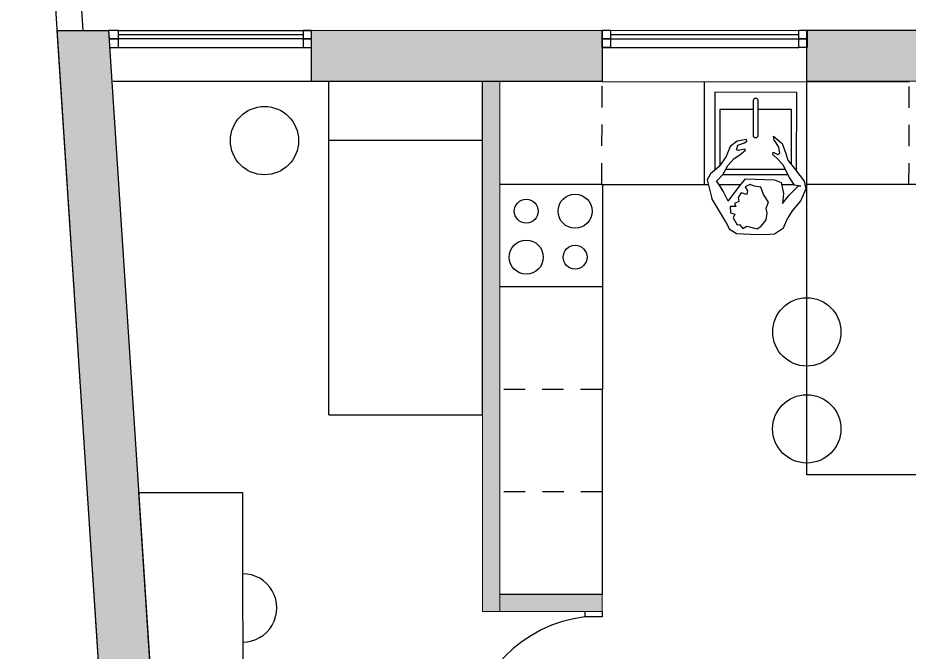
# Model space of a CAD drawing. Header units: metres. Extents: x 15.2 to 25.3, y 17.1 to 38.2.
# Drawn here: x 15.24 to 20.47, y 31.02 to 34.73 of the extents above; entities that cross this region are included whole.
import ezdxf

# ---------------------------------------------------------------- set-up
doc = ezdxf.new("R2010")
doc.units = ezdxf.units.M
doc.linetypes.add('RAYITAS2', pattern=[0.1875, 0.125, -0.0625])
for name, color, linetype in [('01Mobiliario', 1, 'Continuous'), ('01Proyectado 1', 5, 'RAYITAS2'), ('01Seccionado albañilería', 7, 'Continuous'), ('01Seccionado carpintería', 2, 'Continuous'), ('01Trama solido', 254, 'Continuous'), ('01Visto', 4, 'Continuous')]:
    doc.layers.add(name, color=color, linetype=linetype)
doc.layers.add('01Personas', color=7, linetype='Continuous', lineweight=25, true_color=0x92bcc9)
doc.layers.add('01Seccionado albanileria', color=7, linetype='Continuous', lineweight=0)

# ---------------------------------------------------------------- blocks, each defined once
blk = doc.blocks.new('A$C34ec3f3f')
at = {"layer": '01Mobiliario'}
for points in [[(-0.5993, -0.1496), (-0.5993, -0.0776)], [(-0.5203, -0.0625), (-0.0599, -0.0625), (-0.0599, -0.5425), (-0.5159, -0.5425)], [(-0.4833, -0.0925), (-0.1599, -0.0925), (-0.1599, -0.2875)], [(-0.5399, -0.494), (-0.5399, -0.1132)], [(-0.5099, -0.4775), (-0.5099, -0.1286)], [(-0.5993, -0.337), (-0.5993, -0.3346)], [(-0.5993, -0.3346), (-0.5993, -0.337)], [(-0.1599, -0.3175), (-0.1599, -0.5125), (-0.4879, -0.5125)], [(-0.5993, -0.518), (-0.5993, -0.3891)]]:
    blk.add_lwpolyline(points, dxfattribs=at)
blk.add_lwpolyline([(-0.3099, -0.2875), (-0.1099, -0.2875, -1), (-0.1099, -0.3175), (-0.3099, -0.3175, -1)], format="xyb", close=True, dxfattribs=at)
at = {"layer": '01Personas'}
for p, q in [((-0.6935, -0.0375), (-0.7529, -0.0881)), ((-0.6253, -0.009), (-0.6935, -0.0375)), ((-0.5794, -0.0177), (-0.6253, -0.009)), ((-0.6201, -0.0653), (-0.6077, -0.0514)), ((-0.6085, -0.0382), (-0.6025, -0.0756)), ((-0.6077, -0.0514), (-0.6085, -0.0382)), ((-0.5123, -0.0685), (-0.5794, -0.0177)), ((-0.7529, -0.0881), (-0.7948, -0.1132)), ((-0.6612, -0.1055), (-0.6201, -0.0653)), ((-0.6025, -0.0756), (-0.5575, -0.1033)), ((-0.5575, -0.1033), (-0.5243, -0.1221)), ((-0.4568, -0.1144), (-0.5123, -0.0685)), ((-0.8885, -0.1922), (-0.8519, -0.1391)), ((-0.8519, -0.1391), (-0.7948, -0.1132)), ((-0.7108, -0.1456), (-0.6612, -0.1055)), ((-0.6517, -0.1389), (-0.7108, -0.1456)), ((-0.5868, -0.1521), (-0.6517, -0.1389)), ((-0.5712, -0.1928), (-0.5868, -0.1521)), ((-0.5243, -0.1221), (-0.4875, -0.1389)), ((-0.4875, -0.1389), (-0.4535, -0.1709)), ((-0.4184, -0.1254), (-0.4568, -0.1144)), ((-0.3586, -0.1465), (-0.4184, -0.1254)), ((-0.316, -0.1988), (-0.3586, -0.1465)), ((-0.8911, -0.2452), (-0.8885, -0.1922)), ((-0.5652, -0.3623), (-0.5712, -0.1928)), ((-0.4535, -0.1709), (-0.4234, -0.2012)), ((-0.4234, -0.2012), (-0.4103, -0.2005)), ((-0.4232, -0.1729), (-0.4163, -0.1612)), ((-0.4103, -0.2005), (-0.4232, -0.1729)), ((-0.4163, -0.1612), (-0.3801, -0.1666)), ((-0.3801, -0.1666), (-0.3488, -0.1856)), ((-0.3488, -0.1856), (-0.3389, -0.1945)), ((-0.3389, -0.1945), (-0.316, -0.1988)), ((-0.8898, -0.332), (-0.8911, -0.2452)), ((-0.8424, -0.2707), (-0.8064, -0.2403)), ((-0.8064, -0.2403), (-0.7671, -0.2343)), ((-0.7671, -0.2343), (-0.7384, -0.2402)), ((-0.7384, -0.2402), (-0.7033, -0.2268)), ((-0.7033, -0.2268), (-0.6582, -0.2563)), ((-0.6582, -0.2563), (-0.6157, -0.2727)), ((-0.858, -0.2943), (-0.8424, -0.2707)), ((-0.8484, -0.3296), (-0.858, -0.2943)), ((-0.6157, -0.2727), (-0.6099, -0.3083)), ((-0.6099, -0.3083), (-0.5988, -0.336)), ((-0.8869, -0.4149), (-0.8898, -0.332)), ((-0.857, -0.3773), (-0.8433, -0.3539)), ((-0.8433, -0.3539), (-0.8484, -0.3296)), ((-0.6358, -0.3494), (-0.6582, -0.3545)), ((-0.6582, -0.3545), (-0.6487, -0.3879)), ((-0.6124, -0.3632), (-0.6358, -0.3494)), ((-0.5988, -0.336), (-0.6124, -0.3632)), ((-0.6067, -0.3949), (-0.5652, -0.3623)), ((-0.4254, -0.3958), (-0.399, -0.3622)), ((-0.399, -0.3622), (-0.3932, -0.3656)), ((-0.3553, -0.3672), (-0.3448, -0.3534)), ((-0.3352, -0.3566), (-0.3452, -0.4119)), ((-0.3448, -0.3534), (-0.3352, -0.3566)), ((-0.8581, -0.4567), (-0.8869, -0.4149)), ((-0.8332, -0.3967), (-0.857, -0.3773)), ((-0.8362, -0.4101), (-0.8332, -0.3967)), ((-0.7952, -0.4341), (-0.8362, -0.4101)), ((-0.699, -0.4003), (-0.7107, -0.4255)), ((-0.676, -0.4046), (-0.699, -0.4003)), ((-0.6971, -0.4644), (-0.6067, -0.3949)), ((-0.6487, -0.3879), (-0.676, -0.4046)), ((-0.4462, -0.4291), (-0.4254, -0.3958)), ((-0.3932, -0.3656), (-0.4003, -0.4057)), ((-0.4003, -0.4057), (-0.396, -0.4149)), ((-0.396, -0.4149), (-0.37, -0.4077)), ((-0.3452, -0.4119), (-0.3769, -0.4515)), ((-0.37, -0.4077), (-0.3553, -0.3672)), ((-0.8173, -0.477), (-0.8581, -0.4567)), ((-0.773, -0.4253), (-0.7952, -0.4341)), ((-0.766, -0.4494), (-0.773, -0.4253)), ((-0.7281, -0.451), (-0.766, -0.4494)), ((-0.7107, -0.4255), (-0.7281, -0.4189)), ((-0.7281, -0.4189), (-0.7281, -0.451)), ((-0.6971, -0.4644), (-0.6388, -0.4931)), ((-0.5388, -0.493), (-0.4875, -0.4655)), ((-0.4875, -0.4655), (-0.4462, -0.4291)), ((-0.3769, -0.4515), (-0.4359, -0.4757)), ((-0.6388, -0.4931), (-0.5977, -0.519)), ((-0.5977, -0.519), (-0.58, -0.5312)), ((-0.5747, -0.5252), (-0.5388, -0.493)), ((-0.494, -0.5168), (-0.5364, -0.5665)), ((-0.4359, -0.4757), (-0.494, -0.5168)), ((-0.573, -0.5874), (-0.6822, -0.5598)), ((-0.58, -0.5312), (-0.5747, -0.5252)), ((-0.5364, -0.5665), (-0.573, -0.5874))]:
    blk.add_line(p, q, dxfattribs=at)
for points in [[(-0.5993, -0.3346), (-0.5993, -0.337)], [(-0.8173, -0.477), (-0.6822, -0.5598)]]:
    blk.add_lwpolyline(points, dxfattribs=at)

msp = doc.modelspace()

# ---------------------------------------------------------------- hatches: boundary and pattern name
at = {"layer": '01Trama solido'}
h = msp.add_hatch(color=256, dxfattribs=at)
h.dxf.hatch_style = 1
h.paths.add_polyline_path([(18.6663, 28.084), (18.5662, 28.084), (18.5662, 27.1604), (18.6664, 27.1604)])
h.paths.add_polyline_path([(18.6671, 29.8555), (16.0899, 29.8546), (16.0966, 29.7566), (18.5672, 29.7555), (18.5672, 28.854), (18.6667, 28.854)])
h.paths.add_polyline_path([(16.266, 27.1604), (15.7954, 34.359), (15.7954, 34.3611), (15.7954, 34.3611), (15.7751, 34.6595), (15.4751, 34.6595), (15.9851, 26.8594), (18.6662, 26.8604), (18.6662, 27.1604)])
h = msp.add_hatch(color=256, dxfattribs=at)
h.dxf.hatch_style = 1
h.paths.add_polyline_path([(16.9651, 34.659), (16.9651, 34.3594), (18.6662, 34.3599), (18.6662, 34.6599)])
h = msp.add_hatch(color=256, dxfattribs=at)
h.dxf.hatch_style = 1
h.paths.add_polyline_path([(19.8657, 34.6609), (19.8657, 34.3613), (20.7657, 34.3609), (20.7657, 34.6609)])
h = msp.add_hatch(color=256, dxfattribs=at)
h.dxf.hatch_style = 1
h.paths.add_polyline_path([(17.9662, 31.2577), (18.0671, 31.2577), (18.0671, 34.3597), (17.9662, 34.3597)])
h = msp.add_hatch(color=256, dxfattribs=at)
h.dxf.hatch_style = 1
h.paths.add_polyline_path([(18.6667, 31.2577), (18.6667, 31.3577), (17.9664, 31.3577), (17.9664, 31.2577)])

# ---------------------------------------------------------------- linework, layer by layer
at = {"layer": '01Mobiliario', "color": 5}
msp.add_lwpolyline([(17.3662, 34.3599), (15.8027, 34.3595)], dxfattribs=at)
at = {"layer": '01Mobiliario'}
for points in [[(17.0662, 32.4097), (17.9662, 32.4097), (17.9662, 34.3597), (17.0662, 34.3597)], [(17.0662, 32.4097), (17.0662, 34.3597)], [(17.9662, 34.0145), (17.0662, 34.0145)], [(18.6659, 33.7575), (18.0659, 33.7579)], [(18.6687, 33.7575), (18.6671, 31.3575)], [(18.6655, 33.1575), (18.0655, 33.1579)], [(16.0503, 30.4607), (15.9526, 31.9543), (16.561, 31.9549), (16.5614, 30.455)]]:
    msp.add_lwpolyline(points, dxfattribs=at)
at = {"layer": '01Mobiliario', "linetype": 'RAYITAS2'}
for points in [[(18.6659, 33.7575), (18.6662, 34.3595)], [(20.4644, 33.7566), (20.4648, 34.3587)], [(18.6651, 32.5575), (18.0651, 32.5579)], [(18.6666, 31.9575), (18.0629, 31.9579)], [(18.6666, 31.3575), (18.0603, 31.3579)]]:
    msp.add_lwpolyline(points, dxfattribs=at)
at = {"layer": '01Mobiliario'}
for centre, radius in [((16.689, 34.0138), 0.2), ((18.5084, 33.6009), 0.1), ((18.2224, 33.6011), 0.07), ((18.2222, 33.3318), 0.1), ((18.5082, 33.3316), 0.07), ((19.8658, 32.8941), 0.2), ((19.8656, 32.3268), 0.2)]:
    msp.add_circle(centre, radius, dxfattribs=at)
msp.add_arc((16.5612, 31.2787), 0.2, 269.7672, 90, dxfattribs=at)
at = {"layer": '01Proyectado 1', "ltscale": 11}
msp.add_arc((18.6616, 30.4408), 0.7912, 96.8549, 173.8301, dxfattribs=at)
at = {"layer": '01Seccionado albanileria'}
for points in [[(19.8187, 34.6347), (19.8187, 34.6347)], [(17.9664, 31.3577), (17.9664, 31.2577), (18.6667, 31.2577), (18.6667, 31.3577), (18.0672, 31.3577)], [(18.0667, 31.3582), (18.6667, 31.3582)]]:
    msp.add_lwpolyline(points, dxfattribs=at)
msp.add_lwpolyline([(18.0671, 31.2577), (17.9662, 31.2577), (17.9662, 34.3597), (18.0671, 34.3597)], close=True, dxfattribs=at)
at = {"layer": '01Seccionado albañilería'}
msp.add_lwpolyline([(15.9851, 26.8594), (15.4751, 34.6595), (15.7751, 34.6595), (15.7954, 34.359), (15.7954, 34.359), (16.266, 27.1604), (18.6662, 27.1604), (18.6662, 26.8604)], close=True, dxfattribs=at)
for points in [[(16.9651, 34.3594), (16.9651, 34.659), (18.6662, 34.6599), (18.6662, 34.3599), (16.9651, 34.3594)], [(19.8657, 34.3613), (19.8657, 34.6609), (20.7657, 34.6609), (20.7657, 34.3609), (19.8657, 34.3613)]]:
    msp.add_lwpolyline(points, dxfattribs=at)
at = {"layer": '01Seccionado albañilería', "color": 1}
for points in [[(18.6662, 34.3604), (20.4648, 34.3578)], [(19.2659, 33.7575), (19.2662, 34.3595)], [(19.8659, 33.7575), (19.8662, 34.3595)], [(18.6659, 33.7575), (19.288, 33.7572)]]:
    msp.add_lwpolyline(points, dxfattribs=at)
msp.add_lwpolyline([(19.8654, 32.0582), (19.8662, 33.7595), (20.7662, 33.7592), (20.7654, 32.0578)], close=True, dxfattribs=at)
at = {"layer": '01Seccionado carpintería'}
for points in [[(15.8345, 34.6595), (15.7751, 34.6595), (15.7785, 34.609), (15.8345, 34.6095), (15.8345, 34.6595)], [(15.8345, 34.6345), (16.9151, 34.6345)], [(16.9651, 34.6595), (16.9151, 34.6595), (16.9151, 34.6095), (16.9651, 34.6095), (16.9651, 34.6595)], [(18.6662, 34.6599), (18.7162, 34.6599), (18.7162, 34.6099), (18.6662, 34.6099), (18.6662, 34.6599)], [(18.7162, 34.635), (19.8187, 34.6347)], [(19.8187, 34.6597), (19.8687, 34.6597), (19.8687, 34.6097), (19.8187, 34.6097), (19.8187, 34.6597)], [(15.8345, 34.6095), (15.7785, 34.609), (15.7819, 34.5594), (15.8345, 34.5595), (15.8345, 34.6095)], [(16.9651, 34.6095), (16.9151, 34.6095), (16.9151, 34.5595), (16.9651, 34.5595), (16.9651, 34.6095)], [(18.6662, 34.6099), (18.7162, 34.6099), (18.7162, 34.5599), (18.6662, 34.5599), (18.6662, 34.6099)], [(19.8187, 34.6097), (19.8687, 34.6097), (19.8687, 34.5597), (19.8187, 34.5597), (19.8187, 34.6097)], [(18.6672, 31.2563), (18.6672, 31.2263), (18.5672, 31.2263), (18.5672, 31.2563)]]:
    msp.add_lwpolyline(points, dxfattribs=at)
msp.add_lwpolyline([(17.0662, 34.6345), (17.0662, 34.6345)], close=True, dxfattribs=at)
at = {"layer": '01Visto'}
for points in [[(16.1354, 26.8595), (16.7139, 18.0113), (16.5625, 18.0283), (15.244, 38.1942), (25.2661, 38.1477)], [(15.3943, 38.1935), (15.6254, 34.6595)], [(25.1203, 34.6595), (25.1161, 37.9984), (15.4042, 38.0435), (15.6254, 34.6595)], [(15.826, 34.6595), (16.9651, 34.6595)], [(18.6662, 34.6596), (19.8188, 34.6594)], [(16.9151, 34.6095), (15.8054, 34.6095)], [(18.6662, 34.61), (19.8187, 34.6097)], [(15.8054, 34.5595), (16.9651, 34.5595)], [(18.6662, 34.56), (19.8187, 34.5597)]]:
    msp.add_lwpolyline(points, dxfattribs=at)

# ---------------------------------------------------------------- block references
at = {"layer": '01Mobiliario', "xscale": -1, "rotation": 269.9636719037373}
msp.add_blockref('A$C34ec3f3f', (19.869, 34.3562), dxfattribs=at)

doc.saveas('drawing.dxf')
